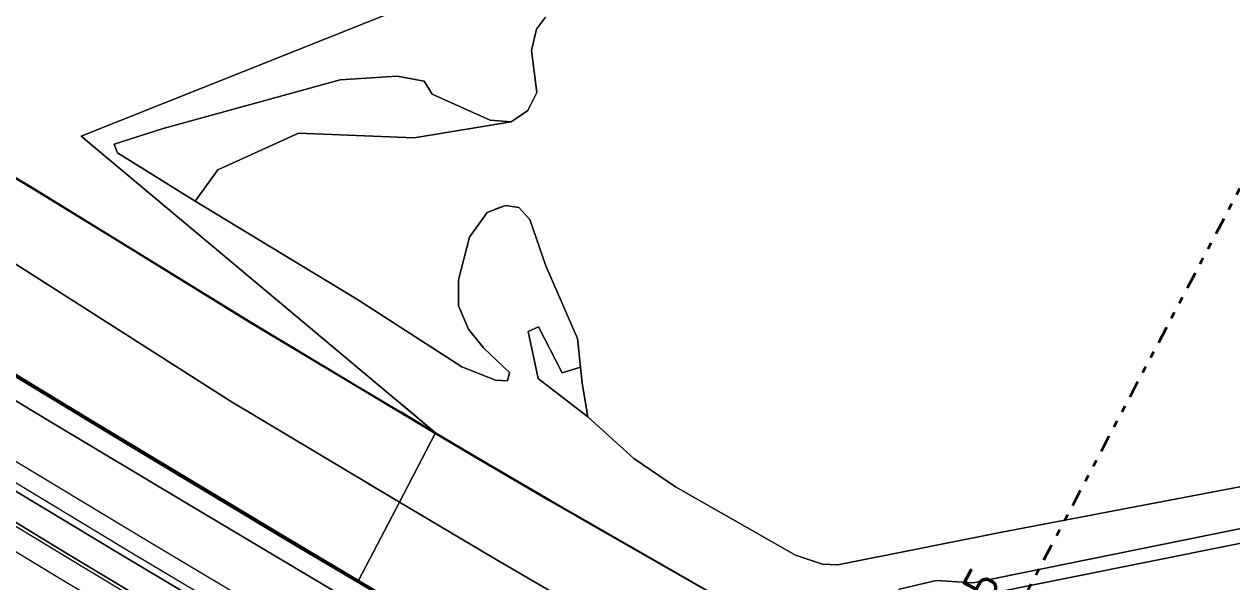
# Model space of a CAD drawing. Header units: metres. Extents: x 112942 to 118371, y 496117 to 499046.
# Drawn here: x 114385.1 to 114562, y 498064.2 to 498145.8 of the extents above; entities that cross this region are included whole.
import ezdxf
from ezdxf.enums import TextEntityAlignment as Align

# ---------------------------------------------------------------- set-up
doc = ezdxf.new("R2010")
doc.units = ezdxf.units.M
doc.linetypes.add('AL-TEKENBLADGRENS', pattern=[11.5, 2.5, -1.5, 1, -1.5, 1, -1.5, 2.5])
for name, color, linetype, lineweight in [('B-WE-OG-TOPOKAART-G', 7, 'Continuous', 18), ('N-WE-KL-DATA_GLASVEZEL-G', 90, 'KL-GLASVEZEL-N', 35), ('X-XX-AL-TEKENBLADGRENS-G', 7, 'AL-TEKENBLADGRENS', 35), ('X-XX-AL-TEKENBLADGRENS-T50', 130, 'Continuous', 50)]:
    doc.layers.add(name, color=color, linetype=linetype, lineweight=lineweight)
doc.styles.add('NLCS-ISO-T50', font='NLCS-ISO.ttf', dxfattribs={"height": 5})
doc.linetypes.add('KL-GLASVEZEL-N', pattern='A,4,-1,[101,NLCS.SHX,S=0.5,R=0,X=0,Y=0],-1,4,-1,["G",Standard,S=1,R=0,X=-0.25,Y=-0.5],-1.5', length=12.5)

msp = doc.modelspace()

# ---------------------------------------------------------------- linework, layer by layer
at = {"layer": 'B-WE-OG-TOPOKAART-G'}
for points in [[(114568.813, 497983.977, 6.667), (114566.256, 497985.394, 6.668), (114547.13, 497995.939, 6.73), (114533.851, 498003.377, 6.671), (114515.53, 498013.651, 6.667), (114498.072, 498023.533, 6.691), (114481.042, 498033.329, 6.714), (114462.714, 498043.897, 6.718), (114449.699, 498051.512, 6.719), (114431.087, 498062.464, 6.725), (114408.873, 498075.716, 6.736), (114389.029, 498087.563, 6.736), (114368.113, 498100.178, 6.738), (114347.66, 498112.671, 6.752), (114326.872, 498125.681, 6.725), (114307.103, 498137.925, 6.741), (114286.487, 498150.603, 6.745), (114266.619, 498162.615, 6.735), (114245.341, 498175.46, 6.734), (114223.903, 498188.113, 6.737), (114203.222, 498200.22, 6.737), (114181.891, 498212.522, 6.751), (114160.322, 498224.861, 6.756)], [(114160.322, 498224.861, 6.756), (114181.891, 498212.522, 6.751), (114203.222, 498200.22, 6.737), (114223.903, 498188.113, 6.737), (114245.341, 498175.46, 6.734), (114266.619, 498162.615, 6.735), (114286.487, 498150.603, 6.745), (114307.103, 498137.925, 6.741), (114326.872, 498125.681, 6.725), (114347.66, 498112.671, 6.752), (114368.113, 498100.178, 6.738), (114389.029, 498087.563, 6.736), (114408.873, 498075.716, 6.736), (114431.087, 498062.464, 6.725), (114449.699, 498051.512, 6.719), (114462.714, 498043.897, 6.718), (114481.042, 498033.329, 6.714), (114498.072, 498023.533, 6.691), (114515.53, 498013.651, 6.667), (114533.851, 498003.377, 6.671), (114547.13, 497995.939, 6.73), (114566.256, 497985.394, 6.668), (114568.813, 497983.977, 6.667)], [(114169.703, 498224.019, 6.2), (114209.531, 498200.798, 6.183), (114215.458, 498197.237, 6.227), (114241.219, 498181.76, 6.42), (114280.264, 498158.399, 6.337), (114310.389, 498139.932, 6.353), (114335.767, 498124.318, 6.423), (114363.913, 498106.662, 6.43), (114395.287, 498087.6, 6.417), (114423.385, 498070.749, 6.307), (114434.07, 498064.385, 6.321), (114457.514, 498050.422, 6.353), (114481.708, 498035.877, 6.34), (114507.821, 498020.809, 6.503), (114519.57, 498014.603, 6.439), (114526.177, 498011.113, 6.403), (114535.233, 498006.33, 6.353)], [(114440.05, 498075.871, 0.13), (114415.28, 498090.648, 0.087), (114378.3, 498114.203, 0.017), (114327.068, 498145.127, 0.137), (114297.945, 498164.141, 0.023), (114269.457, 498180.561, 0.117), (114236.552, 498200.131, 0.203), (114221.578, 498208.678, 0.217), (114226.834, 498218.514, -0.935), (114250.334, 498204.434, -0.837), (114267.235, 498194.492, -0.94), (114291.013, 498180.162, -0.937), (114313.368, 498166.701, -0.943), (114337.551, 498151.719, -0.963), (114361.573, 498136.84, -0.933), (114383.663, 498123.364, -0.903), (114385.94, 498121.971, -0.905), (114398.319, 498114.395, -0.913), (114418.212, 498102.124, -0.917), (114432.587, 498093.499, -0.897), (114445.278, 498085.925, -0.928), (114440.05, 498075.871, 0.13)], [(114175.147, 498208.024, 6.911), (114190.129, 498199.311, 6.895), (114203.513, 498191.557, 6.905), (114221.121, 498181.162, 6.908), (114240.008, 498169.986, 6.908), (114258.256, 498159.037, 6.917), (114278.364, 498146.857, 6.942), (114299.987, 498133.601, 6.929), (114317.589, 498122.675, 6.925), (114338.089, 498109.876, 6.928), (114361.692, 498095.308, 6.928), (114380.537, 498083.794, 6.929), (114403.322, 498070.069, 6.924), (114424.639, 498057.396, 6.923), (114439.205, 498048.794, 6.916), (114458.747, 498037.364, 6.908), (114478.071, 498026.025, 6.879), (114496.982, 498014.653, 6.851), (114520.213, 498000.651, 6.873), (114538.35, 497989.956, 6.891), (114556.533, 497979.347, 6.91), (114564.536, 497974.805, 6.904)], [(114434.07, 498064.385, 6.321), (114423.385, 498070.749, 6.307), (114395.287, 498087.6, 6.417), (114363.913, 498106.662, 6.43), (114335.767, 498124.318, 6.423), (114310.389, 498139.932, 6.353), (114280.264, 498158.399, 6.337), (114241.219, 498181.76, 6.42), (114215.458, 498197.237, 6.227), (114221.578, 498208.678, 0.217), (114236.552, 498200.131, 0.203), (114269.457, 498180.561, 0.117), (114297.945, 498164.141, 0.023), (114327.068, 498145.127, 0.137), (114378.3, 498114.203, 0.017), (114415.28, 498090.648, 0.087), (114440.05, 498075.871, 0.13), (114434.07, 498064.385, 6.321)], [(114563.949, 497973.545, 6.915), (114555.668, 497978.085, 6.914), (114537.227, 497988.317, 6.928), (114519.148, 497998.451, 6.902), (114495.663, 498011.825, 6.921), (114476.028, 498023.01, 6.938), (114457.662, 498033.644, 6.964), (114437.144, 498045.708, 6.982), (114423.54, 498053.677, 6.995), (114399.949, 498067.74, 7.008), (114379.408, 498080.088, 7), (114358.076, 498093.086, 7.001), (114337.054, 498106.022, 6.997), (114314.132, 498120.239, 7.005), (114294.667, 498132.284, 7.016), (114276.397, 498143.447, 7.021), (114256.188, 498155.629, 7), (114238.072, 498166.478, 6.995), (114219.347, 498177.567, 6.985), (114202.116, 498187.688, 6.981), (114185.221, 498197.502, 6.981), (114173.353, 498204.285, 6.995)], [(114564.388, 497974.487, 6.909), (114556.27, 497978.928, 6.915), (114537.89, 497989.186, 6.909), (114519.587, 497999.483, 6.891), (114496.173, 498012.676, 6.902), (114476.707, 498023.76, 6.934), (114457.894, 498034.68, 6.956), (114437.805, 498046.438, 6.974), (114423.805, 498054.694, 6.983), (114401.07, 498068.231, 6.996), (114379.925, 498081.022, 6.994), (114359.294, 498093.501, 6.988), (114337.05, 498107.22, 6.984), (114315.512, 498120.601, 6.992), (114295.004, 498133.294, 7), (114276.723, 498144.46, 7.004), (114256.746, 498156.557, 6.99), (114238.609, 498167.454, 6.979), (114220.035, 498178.428, 6.985), (114202.453, 498188.703, 6.966), (114186.228, 498198.14, 6.971), (114174.198, 498205.057, 6.974)], [(114562.326, 497970.066, 6.919), (114556.902, 497973.053, 6.924), (114539.937, 497982.463, 6.937), (114523.844, 497991.473, 6.95), (114506.241, 498001.35, 6.951), (114487.419, 498012.035, 6.933), (114469.25, 498022.44, 6.987), (114448.67, 498034.427, 7.005), (114430.013, 498045.377, 6.984), (114409.906, 498057.203, 7.017), (114391.561, 498068.176, 7.008), (114371.996, 498080.106, 7.006), (114356.107, 498089.794, 7.013), (114336.3, 498101.952, 7.005), (114318.966, 498112.661, 7.014), (114303.782, 498122.1, 7.004), (114287.259, 498132.286, 7.01), (114260.254, 498148.711, 6.996), (114240.711, 498160.433, 7), (114222.55, 498171.237, 7.009), (114204.604, 498181.776, 7.002), (114187.752, 498191.596, 6.987), (114168.705, 498202.578, 6.999)], [(114168.705, 498202.578, 6.999), (114187.752, 498191.596, 6.987), (114204.604, 498181.776, 7.002), (114222.55, 498171.237, 7.009), (114240.711, 498160.433, 7), (114260.254, 498148.711, 6.996), (114287.259, 498132.286, 7.01), (114303.782, 498122.1, 7.004), (114318.966, 498112.661, 7.014), (114336.3, 498101.952, 7.005), (114356.107, 498089.794, 7.013), (114371.996, 498080.106, 7.006), (114391.561, 498068.176, 7.008), (114409.906, 498057.203, 7.017), (114430.013, 498045.377, 6.984), (114448.67, 498034.427, 7.005), (114469.25, 498022.44, 6.987), (114487.419, 498012.035, 6.933), (114506.241, 498001.35, 6.951), (114523.844, 497991.473, 6.95), (114539.937, 497982.463, 6.937), (114556.902, 497973.053, 6.924), (114562.326, 497970.066, 6.919)], [(114482.76, 498165.063, -1.084), (114393.424, 498129.455, -1.084), (114445.329, 498086.011, -1.084)], [(114580.867, 498009.826, -1.084), (114578.277, 498011.243, -1.084), (114559.778, 498021.367, -1.084), (114534.769, 498034.847, -1.084), (114510.701, 498048.204, -1.084), (114496.414, 498056.13, -1.084), (114485.218, 498062.88, -1.084), (114467.869, 498072.802, -1.084), (114462.046, 498076.19, -1.084), (114451.67, 498082.226, -1.084), (114445.329, 498086.011, -1.084), (114393.424, 498129.455, -1.084), (114482.76, 498165.063, -1.084)], [(114445.278, 498085.925, -0.928), (114432.587, 498093.499, -0.897), (114418.212, 498102.124, -0.917), (114398.319, 498114.395, -0.913), (114385.94, 498121.971, -0.905), (114383.663, 498123.364, -0.903), (114361.573, 498136.84, -0.933), (114337.551, 498151.719, -0.963)], [(114337.604, 498151.804, -1.113), (114361.625, 498136.925, -1.113), (114383.715, 498123.449, -1.113), (114385.992, 498122.056, -1.113), (114398.371, 498114.48, -1.113), (114418.264, 498102.209, -1.113), (114432.638, 498093.585, -1.113), (114445.329, 498086.011, -1.084), (114445.278, 498085.925, -0.928)], [(114445.329, 498086.011, -1.084), (114432.638, 498093.585, -1.113), (114418.264, 498102.209, -1.113), (114398.371, 498114.48, -1.113), (114385.992, 498122.056, -1.113), (114383.715, 498123.449, -1.113), (114361.625, 498136.925, -1.113), (114337.604, 498151.804, -1.113)], [(114461.46, 498146.867, -0.902), (114460.148, 498145.127, -0.902), (114459.371, 498141.969, -0.902), (114460.159, 498135.839, -0.902), (114458.837, 498133.212, -0.902), (114456.411, 498131.556, -0.902), (114453.347, 498131.801, -0.887), (114444.831, 498135.603, -0.908), (114443.675, 498137.517, -0.908), (114439.731, 498138.23, -0.908), (114431.353, 498137.711, -0.908), (114405.419, 498130.576, -0.882), (114398.267, 498128.266, -0.882), (114398.733, 498126.986, -0.882), (114410.113, 498119.926, -0.792), (114434.036, 498105.439, -0.859), (114449.171, 498095.664, -0.781), (114454.114, 498093.725, -0.844), (114455.899, 498093.605, -0.844), (114456.17, 498094.82, -0.844), (114452.381, 498098.453, -0.807), (114450.174, 498101.203, -0.772), (114448.692, 498104.603, -0.838), (114448.703, 498108.402, -0.939), (114450.311, 498114.643, -0.971), (114452.892, 498118.28, -0.971), (114455.578, 498119.306, -0.971), (114457.552, 498119.013, -0.971), (114459.16, 498117.22, -0.994), (114461.48, 498110.465, -0.954), (114466.128, 498099.834, -0.939), (114466.564, 498095.618, -0.882), (114463.863, 498094.792, -0.893), (114460.397, 498101.542, -0.893), (114458.887, 498100.843, -0.893), (114460.366, 498093.946, -0.893), (114467.665, 498088.356, -0.893), (114474.363, 498082.245, -0.861), (114480.481, 498078.101, -0.916), (114498.06, 498068.092, -0.939), (114502.023, 498066.756, -0.937), (114504.25, 498066.69, -0.937), (114528.292, 498071.477, -0.937), (114570.343, 498079.463, -0.937)], [(114570.343, 498079.463, -0.937), (114528.292, 498071.477, -0.937), (114504.25, 498066.69, -0.937), (114502.023, 498066.756, -0.937), (114498.06, 498068.092, -0.939), (114480.481, 498078.101, -0.916), (114474.363, 498082.245, -0.861), (114467.665, 498088.356, -0.893), (114466.808, 498093.259, -0.85), (114466.564, 498095.618, -0.882), (114466.128, 498099.834, -0.939), (114461.48, 498110.465, -0.954), (114459.16, 498117.22, -0.994), (114457.552, 498119.013, -0.971), (114455.578, 498119.306, -0.971), (114452.892, 498118.28, -0.971), (114450.311, 498114.643, -0.971), (114448.703, 498108.402, -0.939), (114448.692, 498104.603, -0.838), (114450.174, 498101.203, -0.772), (114452.381, 498098.453, -0.807), (114456.17, 498094.82, -0.844), (114455.899, 498093.605, -0.844), (114454.114, 498093.725, -0.844), (114449.171, 498095.664, -0.781), (114434.036, 498105.439, -0.859), (114410.113, 498119.926, -0.792), (114413.458, 498124.508, -0.864), (114425.266, 498129.903, -0.864), (114442.226, 498129.189, -0.873), (114456.411, 498131.556, -0.902), (114458.837, 498133.212, -0.902), (114460.159, 498135.839, -0.902), (114459.371, 498141.969, -0.902), (114460.148, 498145.127, -0.902), (114461.46, 498146.867, -0.902)], [(114276.397, 498143.447, 7.021), (114294.667, 498132.284, 7.016), (114314.132, 498120.239, 7.005), (114337.054, 498106.022, 6.997), (114358.076, 498093.086, 7.001), (114379.408, 498080.088, 7), (114399.949, 498067.74, 7.008), (114423.54, 498053.677, 6.995), (114437.144, 498045.708, 6.982), (114457.662, 498033.644, 6.964), (114476.028, 498023.01, 6.938), (114495.663, 498011.825, 6.921), (114519.148, 497998.451, 6.902), (114537.227, 497988.317, 6.928), (114555.668, 497978.085, 6.914), (114563.949, 497973.545, 6.915)], [(114410.113, 498119.926, -0.792), (114398.733, 498126.986, -0.882), (114398.267, 498128.266, -0.882), (114405.419, 498130.576, -0.882), (114431.353, 498137.711, -0.908), (114439.731, 498138.23, -0.908), (114443.675, 498137.517, -0.908), (114444.831, 498135.603, -0.908), (114453.347, 498131.801, -0.887), (114456.411, 498131.556, -0.902), (114442.226, 498129.189, -0.873), (114425.266, 498129.903, -0.864), (114413.458, 498124.508, -0.864), (114410.113, 498119.926, -0.792)], [(114561.429, 497968.142, 6.872), (114556.249, 497970.849, 6.873), (114539.729, 497979.552, 6.871), (114522.721, 497988.58, 6.865), (114505.512, 497997.913, 6.86), (114486.388, 498008.539, 6.868), (114467.499, 498019.227, 6.905), (114447.558, 498030.667, 6.915), (114428.569, 498041.876, 6.916), (114408.916, 498053.527, 6.929), (114390.102, 498064.793, 6.937), (114370.858, 498076.429, 6.937), (114354.987, 498086.103, 6.928), (114337.547, 498096.838, 6.935), (114331.905, 498100.356, 6.935), (114328.802, 498102.55, 6.939), (114318.202, 498110.409, 6.962), (114302.455, 498122.26, 6.991)], [(114302.455, 498122.26, 6.991), (114318.727, 498112.18, 7.003), (114336.098, 498101.43, 7.001), (114356.181, 498089.088, 7.002), (114371.783, 498079.587, 7.006), (114391.442, 498067.724, 7.008), (114409.658, 498056.785, 7.018), (114429.853, 498044.801, 6.985), (114448.449, 498033.876, 6.996), (114469.13, 498021.853, 6.987), (114487.099, 498011.461, 6.937), (114506.382, 498000.323, 6.929), (114523.456, 497990.576, 6.936), (114539.839, 497981.377, 6.925), (114556.516, 497972.049, 6.905), (114561.871, 497969.09, 6.897)], [(114659.587, 498097.581, -0.85), (114657.052, 498097.45, -0.911), (114641.743, 498094.098, -0.934), (114604.881, 498086.677, -0.934), (114570.343, 498079.463, -0.937), (114528.292, 498071.477, -0.937), (114504.25, 498066.69, -0.937), (114502.023, 498066.756, -0.937), (114498.06, 498068.092, -0.939), (114480.481, 498078.101, -0.916), (114474.363, 498082.245, -0.861), (114467.665, 498088.356, -0.893), (114466.808, 498093.259, -0.85), (114466.564, 498095.618, -0.882), (114466.128, 498099.834, -0.939), (114461.48, 498110.465, -0.954), (114459.16, 498117.22, -0.994), (114457.552, 498119.013, -0.971), (114455.578, 498119.306, -0.971), (114454.07, 498118.73, -0.971)], [(114454.07, 498118.73, -0.971), (114455.578, 498119.306, -0.971), (114457.552, 498119.013, -0.971), (114459.16, 498117.22, -0.994), (114461.48, 498110.465, -0.954), (114466.128, 498099.834, -0.939), (114466.564, 498095.618, -0.882), (114463.863, 498094.792, -0.893), (114460.397, 498101.542, -0.893), (114458.887, 498100.843, -0.893), (114460.366, 498093.946, -0.893), (114467.665, 498088.356, -0.893), (114474.363, 498082.245, -0.861), (114480.481, 498078.101, -0.916), (114498.06, 498068.092, -0.939), (114502.023, 498066.756, -0.937), (114504.25, 498066.69, -0.937), (114528.292, 498071.477, -0.937), (114570.343, 498079.463, -0.937), (114604.881, 498086.677, -0.934), (114641.743, 498094.098, -0.934), (114657.052, 498097.45, -0.911)], [(114448.7, 498107.213, -0.907), (114448.692, 498104.603, -0.838), (114450.174, 498101.203, -0.772), (114452.381, 498098.453, -0.807), (114456.17, 498094.82, -0.844), (114455.899, 498093.605, -0.844), (114454.114, 498093.725, -0.844), (114449.171, 498095.664, -0.781), (114444.67, 498098.571, -0.804)], [(114444.67, 498098.571, -0.804), (114449.171, 498095.664, -0.781), (114454.114, 498093.725, -0.844), (114455.899, 498093.605, -0.844), (114456.17, 498094.82, -0.844), (114452.381, 498098.453, -0.807), (114450.174, 498101.203, -0.772), (114448.692, 498104.603, -0.838), (114448.7, 498107.213, -0.907)], [(114467.665, 498088.356, -0.893), (114460.366, 498093.946, -0.893), (114458.887, 498100.843, -0.893), (114460.397, 498101.542, -0.893), (114463.863, 498094.792, -0.893), (114466.564, 498095.618, -0.882), (114466.808, 498093.259, -0.85), (114467.665, 498088.356, -0.893)], [(114467.665, 498088.356, -0.893), (114460.366, 498093.946, -0.893), (114458.887, 498100.843, -0.893), (114460.397, 498101.542, -0.893), (114463.863, 498094.792, -0.893), (114466.564, 498095.618, -0.882), (114466.808, 498093.259, -0.85), (114467.665, 498088.356, -0.893)], [(114534.43, 498047.68, -0.876), (114533.815, 498047.328, -1.136), (114531.92, 498047.687, -1.136), (114522.815, 498053.848, -1.136), (114516.828, 498058.875, -1.136), (114512.524, 498061.201, -1.136), (114512.366, 498062.151, -1.136), (114513.28, 498063.129, -1.136), (114518.681, 498064.379, -1.136), (114524.089, 498064.051, -1.136), (114571.966, 498073.739, -1.136), (114577.538, 498073.9, -1.136), (114588.156, 498077.175, -1.136), (114602.667, 498079.775, -1.136), (114620.756, 498084.307, -1.136), (114650.736, 498090.463, -1.136)], [(114650.736, 498090.463, -1.136), (114620.756, 498084.307, -1.136), (114602.667, 498079.775, -1.136), (114588.156, 498077.175, -1.136), (114577.538, 498073.9, -1.136), (114571.966, 498073.739, -1.136), (114524.089, 498064.051, -1.136), (114518.681, 498064.379, -1.136), (114513.28, 498063.129, -1.136), (114512.366, 498062.151, -1.136), (114512.524, 498061.201, -1.136), (114516.828, 498058.875, -1.136), (114522.815, 498053.848, -1.136), (114531.92, 498047.687, -1.136), (114533.815, 498047.328, -1.136), (114534.43, 498047.68, -0.876), (114535.494, 498046.844, -0.876), (114544.619, 498042.405, -0.841), (114548.122, 498041.275, -0.974), (114556.144, 498035.657, -0.974), (114561.676, 498032.237, -0.974), (114595.475, 498014.994, -0.98), (114616.957, 498002.595, -0.902), (114626.388, 497998.41, -0.865)], [(114440.189, 498088.962, -0.916), (114445.278, 498085.925, -0.928), (114440.05, 498075.871, 0.13)], [(114445.278, 498085.925, -0.928), (114440.189, 498088.962, -0.916)], [(114440.231, 498089.053, -1.096), (114445.329, 498086.011, -1.084), (114445.278, 498085.925, -0.928)], [(114445.329, 498086.011, -1.084), (114440.231, 498089.053, -1.096)], [(114440.642, 498089.934, -1.084), (114445.329, 498086.011, -1.084)], [(114626.388, 497998.41, -0.865), (114620.699, 497987.724, -1.095), (114612.486, 497992.31, -1.084), (114586.862, 498006.545, -1.084), (114578.277, 498011.243, -1.084), (114559.778, 498021.367, -1.084), (114534.769, 498034.847, -1.084), (114510.701, 498048.204, -1.084), (114496.414, 498056.13, -1.084), (114485.218, 498062.88, -1.084), (114467.869, 498072.802, -1.084), (114462.046, 498076.19, -1.084), (114451.67, 498082.226, -1.084), (114445.329, 498086.011, -1.084), (114440.642, 498089.934, -1.084)], [(114655.173, 498089.104, -0.373), (114617.581, 498081.282, -0.24), (114574.78, 498072.129, -0.194), (114524.666, 498062.097, -0.295), (114518.516, 498062.898, -0.685), (114515.253, 498062.534, -0.844), (114514.634, 498061.614, -0.838), (114517.958, 498059.91, -0.341), (114522.903, 498056.139, -0.125), (114531.392, 498049.653, -0.214), (114534.43, 498047.68, -0.876)], [(114575.935, 497999.251, 0.107), (114560.771, 498007.721, 0.054), (114554.655, 498011.137, 0.033), (114550.67, 498013.318, 0.033), (114534.695, 498022.079, 0.028), (114528.812, 498025.306, 0.026), (114490.986, 498046.049, 0.013), (114453.613, 498067.779, 0.153), (114440.05, 498075.871, 0.13), (114445.278, 498085.925, -0.928), (114451.619, 498082.14, -0.943), (114461.996, 498076.104, -0.939), (114467.819, 498072.715, -0.937), (114485.167, 498062.794, -0.947), (114496.364, 498056.043, -0.927), (114510.652, 498048.117, -0.88), (114534.721, 498034.759, -0.903), (114559.73, 498021.279, -0.917), (114578.229, 498011.155, -0.899), (114580.824, 498009.735, -0.896)], [(114620.65, 497987.637, -0.84), (114615.557, 497977.611, 0.233), (114596.129, 497987.971, 0.177), (114560.771, 498007.721, 0.054), (114554.655, 498011.137, 0.033), (114550.67, 498013.318, 0.033), (114534.695, 498022.079, 0.028), (114528.812, 498025.306, 0.026), (114490.986, 498046.049, 0.013), (114453.613, 498067.779, 0.153), (114440.05, 498075.871, 0.13), (114445.278, 498085.925, -0.928), (114451.619, 498082.14, -0.943), (114461.996, 498076.104, -0.939), (114467.819, 498072.715, -0.937), (114485.167, 498062.794, -0.947), (114496.364, 498056.043, -0.927), (114510.652, 498048.117, -0.88), (114534.721, 498034.759, -0.903), (114559.73, 498021.279, -0.917), (114578.229, 498011.155, -0.899), (114586.814, 498006.457, -0.89), (114612.437, 497992.223, -0.84), (114620.65, 497987.637, -0.84)], [(114580.824, 498009.735, -0.896), (114578.229, 498011.155, -0.899), (114559.73, 498021.279, -0.917), (114534.721, 498034.759, -0.903), (114510.652, 498048.117, -0.88), (114496.364, 498056.043, -0.927), (114485.167, 498062.794, -0.947), (114467.819, 498072.715, -0.937), (114461.996, 498076.104, -0.939), (114451.619, 498082.14, -0.943), (114445.278, 498085.925, -0.928), (114445.329, 498086.011, -1.084), (114451.67, 498082.226, -1.084), (114462.046, 498076.19, -1.084), (114467.869, 498072.802, -1.084), (114485.218, 498062.88, -1.084), (114496.414, 498056.13, -1.084), (114510.701, 498048.204, -1.084), (114534.769, 498034.847, -1.084), (114559.778, 498021.367, -1.084), (114578.277, 498011.243, -1.084), (114580.867, 498009.826, -1.084)], [(114578.229, 498011.155, -0.899), (114559.73, 498021.279, -0.917), (114534.721, 498034.759, -0.903), (114510.652, 498048.117, -0.88), (114496.364, 498056.043, -0.927), (114485.167, 498062.794, -0.947), (114467.819, 498072.715, -0.937), (114461.996, 498076.104, -0.939), (114451.619, 498082.14, -0.943), (114445.278, 498085.925, -0.928), (114445.329, 498086.011, -1.084), (114451.67, 498082.226, -1.084), (114462.046, 498076.19, -1.084), (114467.869, 498072.802, -1.084), (114485.218, 498062.88, -1.084), (114496.414, 498056.13, -1.084), (114510.701, 498048.204, -1.084), (114534.769, 498034.847, -1.084), (114559.778, 498021.367, -1.084), (114578.277, 498011.243, -1.084)], [(114534.43, 498047.68, -0.876), (114533.815, 498047.328, -1.136), (114531.92, 498047.687, -1.136), (114522.815, 498053.848, -1.136), (114516.828, 498058.875, -1.136), (114512.524, 498061.201, -1.136), (114512.366, 498062.151, -1.136), (114513.28, 498063.129, -1.136), (114518.681, 498064.379, -1.136), (114524.089, 498064.051, -1.136), (114571.966, 498073.739, -1.136), (114577.538, 498073.9, -1.136), (114588.156, 498077.175, -1.136), (114602.667, 498079.775, -1.136), (114614.915, 498082.844, -1.136)], [(114614.915, 498082.844, -1.136), (114602.667, 498079.775, -1.136), (114588.156, 498077.175, -1.136), (114577.538, 498073.9, -1.136), (114571.966, 498073.739, -1.136), (114524.089, 498064.051, -1.136), (114518.681, 498064.379, -1.136), (114513.28, 498063.129, -1.136), (114512.366, 498062.151, -1.136), (114512.524, 498061.201, -1.136), (114516.828, 498058.875, -1.136), (114522.815, 498053.848, -1.136), (114531.92, 498047.687, -1.136), (114533.815, 498047.328, -1.136), (114534.43, 498047.68, -0.876), (114535.494, 498046.844, -0.876), (114544.619, 498042.405, -0.841), (114548.122, 498041.275, -0.974), (114556.144, 498035.657, -0.974), (114561.676, 498032.237, -0.974), (114585.621, 498020.021, -0.978)], [(114585.621, 498020.021, -0.978), (114561.676, 498032.237, -0.974), (114556.144, 498035.657, -0.974), (114548.122, 498041.275, -0.974), (114544.619, 498042.405, -0.841), (114535.494, 498046.844, -0.876), (114534.43, 498047.68, -0.876), (114531.392, 498049.653, -0.214), (114522.903, 498056.139, -0.125), (114517.958, 498059.91, -0.341), (114514.634, 498061.614, -0.838), (114515.253, 498062.534, -0.844), (114518.516, 498062.898, -0.685), (114524.666, 498062.097, -0.295), (114574.78, 498072.129, -0.194), (114613.811, 498080.476, -0.236)], [(114613.811, 498080.476, -0.236), (114574.78, 498072.129, -0.194), (114524.666, 498062.097, -0.295), (114518.516, 498062.898, -0.685), (114515.253, 498062.534, -0.844), (114514.634, 498061.614, -0.838), (114517.958, 498059.91, -0.341), (114522.903, 498056.139, -0.125), (114531.392, 498049.653, -0.214), (114534.43, 498047.68, -0.876)], [(114435.383, 498078.655, 0.122), (114440.05, 498075.871, 0.13), (114434.07, 498064.385, 6.321)], [(114440.05, 498075.871, 0.13), (114435.383, 498078.655, 0.122)], [(114434.07, 498064.385, 6.321), (114440.05, 498075.871, 0.13), (114453.613, 498067.779, 0.153), (114490.986, 498046.049, 0.013), (114528.812, 498025.306, 0.026), (114519.57, 498014.603, 6.439), (114507.821, 498020.809, 6.503), (114481.708, 498035.877, 6.34), (114457.514, 498050.422, 6.353), (114434.07, 498064.385, 6.321)], [(114434.07, 498064.385, 6.321), (114440.05, 498075.871, 0.13), (114453.613, 498067.779, 0.153), (114490.986, 498046.049, 0.013), (114528.812, 498025.306, 0.026), (114519.57, 498014.603, 6.439), (114507.821, 498020.809, 6.503), (114481.708, 498035.877, 6.34), (114457.514, 498050.422, 6.353), (114434.07, 498064.385, 6.321)], [(114595.475, 498014.994, -0.98), (114561.676, 498032.237, -0.974), (114556.144, 498035.657, -0.974), (114548.122, 498041.275, -0.974), (114544.619, 498042.405, -0.841), (114535.494, 498046.844, -0.876), (114534.43, 498047.68, -0.876), (114531.392, 498049.653, -0.214), (114522.903, 498056.139, -0.125), (114517.958, 498059.91, -0.341), (114514.634, 498061.614, -0.838), (114515.253, 498062.534, -0.844), (114518.516, 498062.898, -0.685), (114524.666, 498062.097, -0.295), (114574.78, 498072.129, -0.194)], [(114434.07, 498064.385, 6.321), (114429.889, 498066.875, 6.316)], [(114429.889, 498066.875, 6.316), (114434.07, 498064.385, 6.321), (114457.514, 498050.422, 6.353), (114481.708, 498035.877, 6.34), (114507.821, 498020.809, 6.503), (114519.57, 498014.603, 6.439), (114526.177, 498011.113, 6.403), (114535.233, 498006.33, 6.353)]]:
    msp.add_polyline3d(points, dxfattribs=at)
at = {"layer": 'N-WE-KL-DATA_GLASVEZEL-G', "flags": 128}
msp.add_lwpolyline([(113627.896, 498496.699), (113651.209, 498486.151), (113674.376, 498475.686), (113700.62, 498463.505), (113723.402, 498452.851), (113747.607, 498441.92), (113826.936, 498407.232), (113831.96, 498404.555), (113856.291, 498390.206), (113876.281, 498378.09), (113881.116, 498375.349), (113901.444, 498365.312), (113923.487, 498354.345), (113947.094, 498342.456), (113969.922, 498330.857), (113998.595, 498316.097), (114017.505, 498306.229), (114042.278, 498293.06), (114066.728, 498280.02), (114090.418, 498267.163), (114113.179, 498254.611), (114113.179, 498254.611), (114136.142, 498241.86), (114161.935, 498227.268), (114186.026, 498213.509), (114206.354, 498201.808), (114231.746, 498186.946), (114255.923, 498172.65), (114282.573, 498156.533), (114306.156, 498142.09), (114330.404, 498127.051), (114353.649, 498112.661), (114377.173, 498098.282), (114400.39, 498084.264), (114400.39, 498084.264), (114400.39, 498084.264), (114424.381, 498069.86), (114447.304, 498056.342), (114471.846, 498042.035), (114494.618, 498028.886), (114509.723, 498020.344)], dxfattribs=at)
at = {"layer": 'X-XX-AL-TEKENBLADGRENS-G'}
msp.add_line((114303.426, 497629.639), (114647.076, 498280.787), dxfattribs=at)
at = {"layer": 'X-XX-AL-TEKENBLADGRENS-G', "flags": 128}
msp.add_lwpolyline([(114303.426, 497629.639), (114647.076, 498280.787)], dxfattribs=at)

# ---------------------------------------------------------------- texts
at = {"layer": 'X-XX-AL-TEKENBLADGRENS-T50', "style": 'NLCS-ISO-T50'}
msp.add_text('SLUIT AAN OP TEK. NR.: A8-GVK-5.0-13-005', height=5, rotation=62.04387, dxfattribs=at).set_placement((114494.88, 498006.651, 11.95), align=Align.MIDDLE_CENTER)

doc.saveas('drawing.dxf')
